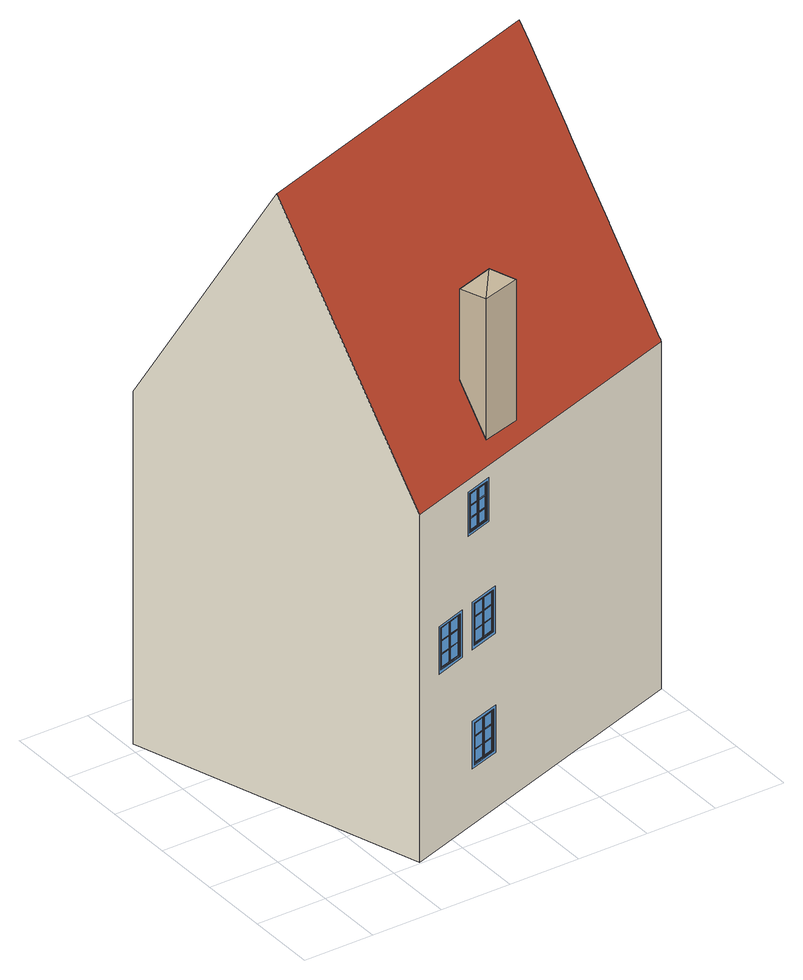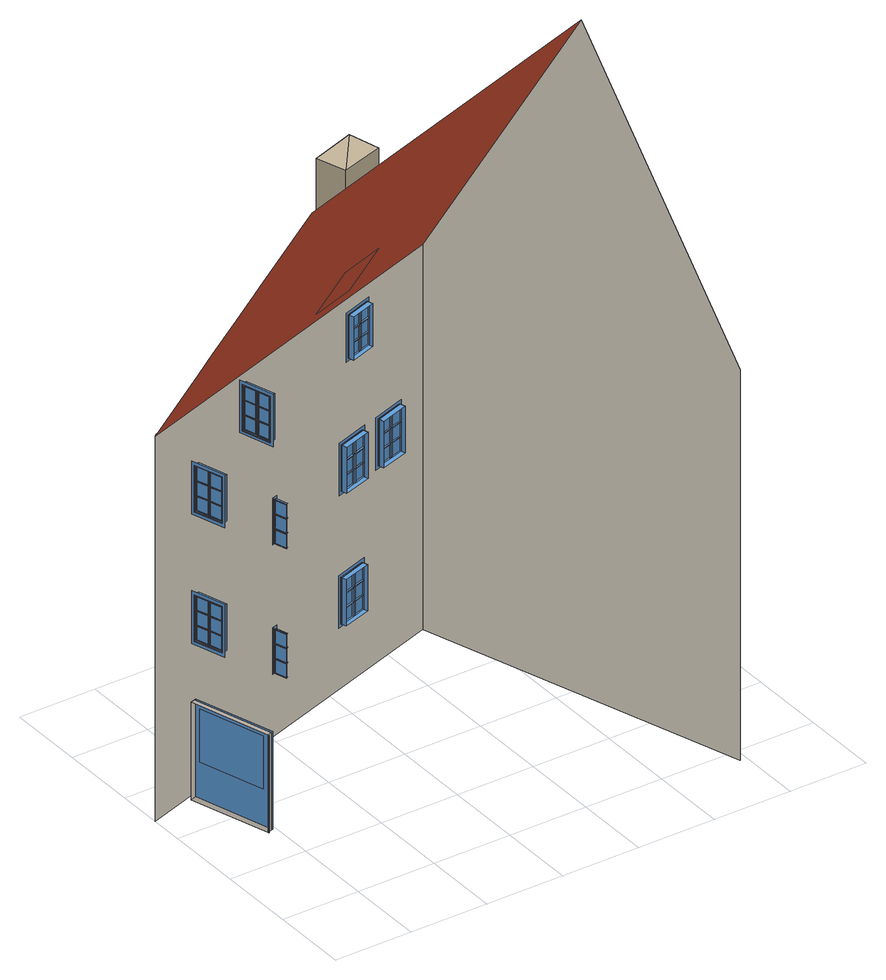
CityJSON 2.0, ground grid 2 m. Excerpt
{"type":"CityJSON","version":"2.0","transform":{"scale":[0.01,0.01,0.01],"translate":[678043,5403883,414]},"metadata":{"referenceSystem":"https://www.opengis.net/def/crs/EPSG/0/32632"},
"CityObjects":{
"building1":{"type":"Building","attributes":{"name":"building","dataAvailable":"Sufficient","opendrive_identifier_modelDate":"13-06-17","opendrive_identifier_modelName":"892_SAVe_Ingolstadt","opendrive_identifier_modelVendor":"3D Mapping Solutions","opendrive_identifier_roadObjectName":"building","opendrive_identifier_sourceFileName":"2019-11-29_SAVe_Ingolstadt_Prio5","opendrive_roadObject_dynamic":"false","opendrive_roadObject_orientation":"none","opendrive_roadObject_type":"BUILDING","opendrive_road_length":"211.9635830812","opendrive_road_rule":"RIGHTHANDTRAFFIC","measuredHeight":17.3},"children":["building1-1"],"geometry":[{"type":"MultiSurface","lod":"3","boundaries":[[[0,1,2,3,4]],[[5,6,7,8]],[[6,5,9,10]],[[11,12,13,14]],[[15,16,17,18]],[[19,20,21,22]],[[16,15,23,24]],[[12,11,25,26]],[[20,19,27,28]],[[29,30,31,32],[26,25,33,34],[23,35,36,24],[27,37,38,28]],[[20,39,40,21]],[[12,41,42,13]],[[16,43,44,17]],[[41,45,11,12]],[[20,39,46,19]],[[16,43,47,15]],[[11,45,33,25]],[[15,47,35,23]],[[19,46,37,27]],[[46,19,22,48]],[[45,11,14,49]],[[47,15,18,50]],[[43,16,24,36]],[[39,20,28,38]],[[41,12,26,34]],[[51,52,53,54],[55,56,10,9]],[[6,57,58,7]],[[6,57,59,5],[29,32,31,30],[60,61,62,63]],[[5,59,55,9]],[[43,47,50,44]],[[41,45,49,42]],[[39,46,48,40]],[[46,39,38,37]],[[47,43,36,35]],[[45,41,34,33]],[[64,65,66,67]],[[68,69,70,71]],[[72,73,74,75]],[[73,72,76,77]],[[65,64,78,79]],[[69,68,80,81]],[[59,5,8,82]],[[57,6,10,56]],[[60,63,62,61],[81,80,83,84],[76,85,86,77],[78,87,88,79]],[[73,89,90,74]],[[65,91,92,66]],[[69,93,94,70]],[[93,95,68,69]],[[65,91,96,64]],[[73,89,97,72]],[[68,95,83,80]],[[64,96,87,78]],[[72,97,85,76]],[[95,68,71,98]],[[96,64,67,99]],[[97,72,75,100]],[[89,73,77,86]],[[93,69,81,84]],[[91,65,79,88]],[[89,97,100,90]],[[91,96,99,92]],[[93,95,98,94]],[[97,89,86,85]],[[96,91,88,87]],[[95,93,84,83]],[[57,59,82,58]],[[59,57,56,55]],[[101,102,103,104]],[[102,101,105,106]],[[107,108,109,110]],[[111,112,113,114]],[[115,116,117,118]],[[112,111,119,120]],[[108,107,121,122]],[[116,115,123,124]],[[125,126,127,128],[122,121,129,130],[119,131,132,120],[123,133,134,124]],[[116,135,136,117]],[[108,137,138,109]],[[112,139,140,113]],[[137,141,107,108]],[[116,135,142,115]],[[112,139,143,111]],[[107,141,129,121]],[[111,143,131,119]],[[115,142,133,123]],[[144,145,146,147]],[[145,144,148,149]],[[150,151,152,153]],[[151,150,154,155]],[[142,115,118,156]],[[141,107,110,157]],[[143,111,114,158]],[[139,112,120,132]],[[135,116,124,134]],[[137,108,122,130]],[[159,160,161,162]],[[163,164,165,166]],[[167,168,169,170]],[[164,163,171,172]],[[160,159,173,174]],[[168,167,175,176]],[[177,178,179,180]],[[181,182,183,184]],[[185,186,187,188]],[[182,181,189,190]],[[178,177,191,192]],[[186,185,193,194]],[[195,196,197,198],[199,200,106,105]],[[102,201,202,103]],[[102,201,203,101],[125,128,127,126],[204,205,206,207]],[[101,203,199,105]],[[139,143,158,140]],[[137,141,157,138]],[[135,142,156,136]],[[142,135,134,133]],[[143,139,132,131]],[[141,137,130,129]],[[208,209,210,211],[174,173,212,213],[171,214,215,172],[175,216,217,176]],[[168,218,219,169]],[[160,220,221,161]],[[164,222,223,165]],[[220,224,159,160]],[[168,218,225,167]],[[164,222,226,163]],[[159,224,212,173]],[[163,226,214,171]],[[167,225,216,175]],[[227,228,229,230],[192,191,231,232],[189,233,234,190],[193,235,236,194]],[[186,237,238,187]],[[178,239,240,179]],[[182,241,242,183]],[[239,243,177,178]],[[186,237,244,185]],[[182,241,245,181]],[[177,243,231,191]],[[181,245,233,189]],[[185,244,235,193]],[[246,247,248,249]],[[250,251,252,253]],[[254,255,256,257]],[[255,254,258,259]],[[247,246,260,261]],[[251,250,262,263]],[[225,167,170,264]],[[224,159,162,265]],[[226,163,166,266]],[[222,164,172,215]],[[218,168,176,217]],[[220,160,174,213]],[[244,185,188,267]],[[243,177,180,268]],[[245,181,184,269]],[[203,101,104,270]],[[241,182,190,234]],[[237,186,194,236]],[[239,178,192,232]],[[201,102,106,200]],[[271,272,273,274],[275,276,149,148]],[[277,278,279,280],[281,282,155,154]],[[145,283,284,146]],[[145,283,285,144],[208,211,210,209],[286,287,288,289]],[[204,207,206,205],[263,262,290,291],[258,292,293,259],[260,294,295,261]],[[144,285,275,148]],[[255,296,297,256]],[[247,298,299,248]],[[251,300,301,252]],[[300,302,250,251]],[[247,298,303,246]],[[255,296,304,254]],[[250,302,290,262]],[[246,303,294,260]],[[254,304,292,258]],[[151,305,306,152]],[[151,305,307,150],[227,230,229,228],[308,309,310,311]],[[150,307,281,154]],[[222,226,266,223]],[[220,224,265,221]],[[218,225,264,219]],[[225,218,217,216]],[[226,222,215,214]],[[224,220,213,212]],[[241,245,269,242]],[[239,243,268,240]],[[237,244,267,238]],[[302,250,253,312]],[[303,246,249,313]],[[304,254,257,314]],[[244,237,236,235]],[[245,241,234,233]],[[243,239,232,231]],[[296,255,259,293]],[[300,251,263,291]],[[298,247,261,295]],[[315,316,317,318]],[[319,320,321,322]],[[323,324,325,326]],[[324,323,327,328]],[[316,315,329,330]],[[320,319,331,332]],[[333,334,335,336]],[[337,338,339,340]],[[341,342,343,344]],[[342,341,345,346]],[[334,333,347,348]],[[338,337,349,350]],[[285,144,147,351]],[[283,145,149,276]],[[307,150,153,352]],[[305,151,155,282]],[[296,304,314,297]],[[298,303,313,299]],[[300,302,312,301]],[[304,296,293,292]],[[303,298,295,294]],[[302,300,291,290]],[[201,203,270,202]],[[203,201,200,199]],[[286,289,288,287],[332,331,353,354],[327,355,356,328],[329,357,358,330]],[[324,359,360,325]],[[316,361,362,317]],[[320,363,364,321]],[[363,365,319,320]],[[316,361,366,315]],[[324,359,367,323]],[[319,365,353,331]],[[315,366,357,329]],[[323,367,355,327]],[[308,311,310,309],[350,349,368,369],[345,370,371,346],[347,372,373,348]],[[342,374,375,343]],[[334,376,377,335]],[[338,378,379,339]],[[378,380,337,338]],[[334,376,381,333]],[[342,374,382,341]],[[337,380,368,349]],[[333,381,372,347]],[[341,382,370,345]],[[365,319,322,383]],[[366,315,318,384]],[[367,323,326,385]],[[359,324,328,356]],[[363,320,332,354]],[[361,316,330,358]],[[380,337,340,386]],[[381,333,336,387]],[[382,341,344,388]],[[374,342,346,371]],[[378,338,350,369]],[[376,334,348,373]],[[359,367,385,360]],[[361,366,384,362]],[[363,365,383,364]],[[367,359,356,355]],[[366,361,358,357]],[[365,363,354,353]],[[374,382,388,375]],[[376,381,387,377]],[[378,380,386,379]],[[382,374,371,370]],[[381,376,373,372]],[[380,378,369,368]],[[283,285,351,284]],[[285,283,276,275]],[[305,307,352,306]],[[307,305,282,281]],[[389,390,391,392]],[[393,4,3,394],[280,279,278,277],[54,53,52,51],[196,195,198,197],[273,272,271,274]],[[395,396,397,398,399,400,401,402,403,0,4,393,404],[391,390,389,392]],[[405,406,407,408],[409,410,411,412]],[[412,411,410,409]],[[413,414,415,416]],[[417,418,419,420]],[[421,422,423,424]],[[414,425,426,415]],[[427,413,416,428]],[[425,427,428,426]],[[429,430,431,432]],[[433,434,435,436]],[[430,437,438,431]],[[434,439,440,435]],[[441,429,432,442]],[[443,433,436,444]],[[437,441,442,438]],[[439,443,444,440]],[[445,405,408,446]],[[447,406,405,445]],[[446,408,407,448]],[[449,450,451,452]],[[453,454,455,456]],[[457,458,459,460]],[[461,462,463,464]],[[465,466,467,468]],[[469,470,471,472]],[[473,474,475,476]],[[477,478,479,480]],[[481,482,483,484]],[[485,486,487,488]],[[489,490,491,492]],[[493,494,495,496]],[[454,477,480,455]],[[458,481,484,459]],[[450,473,476,451]],[[466,489,492,467]],[[470,493,496,471]],[[462,485,488,463]],[[497,498,499,500]],[[501,502,503,504]],[[505,506,507,508]],[[506,509,510,507]],[[502,511,512,503]],[[498,513,514,499]],[[515,497,500,516]],[[517,501,504,518]],[[519,505,508,520]],[[511,517,518,512]],[[509,519,520,510]],[[513,515,516,514]],[[448,407,406,447]],[[521,522,523,524]],[[525,526,527,528]],[[529,530,531,532]],[[530,533,534,531]],[[526,535,536,527]],[[522,537,538,523]],[[539,529,532,540]],[[541,525,528,542]],[[543,521,524,544]],[[535,541,542,536]],[[537,543,544,538]],[[533,539,540,534]],[[545,546,547,548]],[[549,550,551,552]],[[553,554,555,556]],[[557,558,559,560]],[[561,562,563,564]],[[565,566,567,568]],[[554,569,570,555]],[[550,571,572,551]],[[546,573,574,547]],[[566,575,576,567]],[[562,577,578,563]],[[558,579,580,559]],[[581,545,548,582]],[[583,549,552,584]],[[585,553,556,586]],[[587,557,560,588]],[[589,561,564,590]],[[591,565,568,592]],[[593,594,595,596]],[[597,598,599,600]],[[601,602,603,604]],[[605,606,607,608]],[[609,610,611,612]],[[613,614,615,616]],[[571,583,584,572]],[[569,585,586,570]],[[573,581,582,574]],[[577,589,590,578]],[[575,591,592,576]],[[579,587,588,580]],[[602,617,618,603]],[[598,619,620,599]],[[594,621,622,595]],[[614,623,624,615]],[[610,625,626,611]],[[606,627,628,607]],[[629,601,604,630]],[[631,597,600,632]],[[633,593,596,634]],[[635,613,616,636]],[[637,609,612,638]],[[639,605,608,640]],[[619,631,632,620]],[[621,633,634,622]],[[617,629,630,618]],[[625,637,638,626]],[[627,639,640,628]],[[623,635,636,624]],[[478,453,454,477]],[[473,474,449,450]],[[481,482,457,458]],[[490,465,466,489]],[[485,486,461,462]],[[493,494,469,470]],[[517,501,502,511]],[[515,497,498,513]],[[505,506,509,519]],[[525,526,535,541]],[[539,529,530,533]],[[543,521,522,537]],[[553,554,569,585]],[[583,549,550,571]],[[581,545,546,573]],[[565,566,575,591]],[[589,561,562,577]],[[587,557,558,579]],[[629,601,602,617]],[[633,593,594,621]],[[635,613,614,623]],[[639,605,606,627]],[[597,598,619,631]],[[609,610,625,637]],[[482,481,641,642]],[[474,473,643,644]],[[454,453,645,646]],[[458,457,647,648]],[[450,449,649,650]],[[466,465,651,652]],[[470,469,653,654]],[[462,461,655,656]],[[481,458,648,641]],[[477,454,646,657]],[[473,450,650,643]],[[493,470,654,658]],[[489,466,652,659]],[[485,462,656,660]],[[498,497,661,662]],[[502,501,663,664]],[[506,505,665,666]],[[497,515,667,661]],[[505,519,668,665]],[[501,517,669,663]],[[509,506,666,670]],[[511,502,664,671]],[[513,498,662,672]],[[530,529,673,674]],[[522,521,675,676]],[[526,525,677,678]],[[515,513,672,667]],[[517,511,671,669]],[[519,509,670,668]],[[521,543,679,675]],[[529,539,680,673]],[[525,541,681,677]],[[535,526,678,682]],[[537,522,676,683]],[[533,530,674,684]],[[543,537,683,679]],[[541,535,682,681]],[[539,533,684,680]],[[546,545,685,686]],[[550,549,687,688]],[[554,553,689,690]],[[558,557,691,692]],[[562,561,693,694]],[[566,565,695,696]],[[545,581,697,685]],[[553,585,698,689]],[[549,583,699,687]],[[557,587,700,691]],[[565,591,701,695]],[[561,589,702,693]],[[569,554,690,703]],[[571,550,688,704]],[[573,546,686,705]],[[575,566,696,706]],[[577,562,694,707]],[[579,558,692,708]],[[602,601,709,710]],[[594,593,711,712]],[[598,597,713,714]],[[614,613,715,716]],[[606,605,717,718]],[[610,609,719,720]],[[581,573,705,697]],[[583,571,704,699]],[[585,569,703,698]],[[587,579,708,700]],[[589,577,707,702]],[[591,575,706,701]],[[593,633,721,711]],[[601,629,722,709]],[[597,631,723,713]],[[605,639,724,717]],[[613,635,725,715]],[[609,637,726,719]],[[619,598,714,727]],[[621,594,712,728]],[[617,602,710,729]],[[625,610,720,730]],[[627,606,718,731]],[[623,614,716,732]],[[633,621,728,721]],[[631,619,727,723]],[[629,617,729,722]],[[639,627,731,724]],[[637,625,730,726]],[[635,623,732,725]],[[733,734,735,736],[657,646,645,737],[648,647,642,641],[650,649,644,643]],[[738,739,740,741],[659,652,651,742],[654,653,743,658],[656,655,744,660]],[[745,746,747,748],[668,670,666,665],[672,662,661,667],[671,664,663,669]],[[427,413,414,425],[749,750,751,752],[745,748,747,746]],[[749,752,751,750],[681,682,678,677],[683,676,675,679],[684,674,673,680]],[[753,754,755,756],[698,703,690,689],[705,686,685,697],[704,688,687,699]],[[757,758,759,760],[701,706,696,695],[708,692,691,700],[707,694,693,702]],[[441,429,430,437],[761,762,763,764],[753,756,755,754]],[[443,433,434,439],[765,766,767,768],[757,760,759,758]],[[761,764,763,762],[723,727,714,713],[728,712,711,721],[729,710,709,722]],[[765,768,767,766],[726,730,720,719],[731,718,717,724],[732,716,715,725]],[[414,413,769,770]],[[418,417,771,772]],[[422,421,773,774]],[[413,427,775,769]],[[425,414,770,776]],[[427,425,776,775]],[[430,429,777,778]],[[434,433,779,780]],[[429,441,781,777]],[[433,443,782,779]],[[437,430,778,783]],[[439,434,780,784]],[[441,437,783,781]],[[443,439,784,782]],[[785,786,445,446]],[[787,788,789,790],[770,769,775,776]],[[791,792,793,794],[778,777,781,783]],[[795,796,797,798],[780,779,782,784]]],"semantics":{"surfaces":[{"type":"WallSurface"},{"type":"Window"},{"type":"RoofSurface"},{"type":"OuterCeilingSurface"},{"type":"OuterFloorSurface"}],"values":[0,1,1,1,1,1,1,1,1,1,1,1,1,1,1,1,1,1,1,1,1,1,1,1,1,1,1,1,1,1,1,1,1,1,1,1,1,1,1,1,1,1,1,1,1,1,1,1,1,1,1,1,1,1,1,1,1,1,1,1,1,1,1,1,1,1,1,1,1,1,1,1,1,1,1,1,1,1,1,1,1,1,1,1,1,1,1,1,1,1,1,1,1,1,1,1,1,1,1,1,1,1,1,1,1,1,1,1,1,1,1,1,1,1,1,1,1,1,1,1,1,1,1,1,1,1,1,1,1,1,1,1,1,1,1,1,1,1,1,1,1,1,1,1,1,1,1,1,1,1,1,1,1,1,1,1,1,1,1,1,1,1,1,1,1,1,1,1,1,1,1,1,1,1,1,1,1,1,1,1,1,1,1,1,1,1,1,1,1,1,1,1,1,1,1,1,1,1,1,1,1,1,1,1,1,1,1,1,1,1,1,1,1,1,1,1,1,1,1,1,1,1,1,1,1,1,1,1,1,1,1,1,1,1,1,1,1,1,1,1,1,1,1,1,1,1,1,1,1,1,1,1,1,1,1,1,1,1,1,1,1,1,1,1,1,2,0,2,1,1,1,1,1,1,1,1,1,1,1,1,1,1,1,1,0,3,4,1,1,1,1,1,1,1,1,1,1,1,1,1,1,1,1,1,1,1,1,1,1,1,1,1,1,1,1,1,1,0,1,1,1,1,1,1,1,1,1,1,1,1,1,1,1,1,1,1,1,1,1,1,1,1,1,1,1,1,1,1,1,1,1,1,1,1,1,1,1,1,1,1,1,1,1,1,1,1,1,1,1,1,1,1,1,1,1,1,1,1,1,1,1,1,1,1,1,1,1,1,1,1,1,1,1,1,1,1,1,1,1,1,1,1,1,1,1,1,1,1,1,1,1,1,1,1,1,1,1,1,1,1,1,1,1,1,1,1,1,1,1,1,1,1,1,1,1,1,1,1,1,1,1,1,1,1,1,1,1,1,1,1,1,1,1,1,1,1,1,1,1,1,1,1,1,1,1,1,1,1,1,1,1,1,1,1,1,1,1,1,1,1,1,1,1,1,1,1,1,1,1,1,1,1,1,1,1,1,1,1,1,1,1,1,1,1,1,1,1,1,1,1,1,1,1,0,1,1,1]}}]},
"building1-1":{"type":"BuildingInstallation","attributes":{"@cityeditor:layer":"Unclassified.LoD3"},"parents":["building1"],"geometry":[{"type":"MultiSurface","lod":"3","boundaries":[[[799,800,391,392]],[[801,390,391,800]],[[390,801,802,389]],[[799,392,389,802]],[[799,802,801]],[[801,800,799]]]}]}
},
"vertices":[
[148,419,1807],[17,833,1078],[17,833,77],[279,5,77],[279,5,1063],[359,34,699],[359,34,579],[355,47,579],[355,47,699],[360,33,699],[360,33,579],[362,38,695],[362,38,659],[361,41,659],[361,41,695],[362,38,657],[362,38,621],[361,41,621],[361,41,657],[362,38,619],[362,38,583],[361,41,583],[361,41,619],[363,36,657],[363,36,621],[363,36,695],[363,36,659],[363,36,619],[363,36,583],[395,46,582],[395,46,696],[361,35,696],[361,35,582],[393,46,695],[393,46,659],[393,46,657],[393,46,621],[393,46,619],[393,46,583],[393,48,583],[392,51,583],[393,48,659],[392,51,659],[393,48,621],[392,51,621],[393,48,695],[393,48,619],[393,48,657],[392,51,619],[392,51,695],[392,51,657],[441,60,571],[441,60,706],[353,30,706],[353,30,571],[433,57,699],[433,57,579],[432,59,579],[428,72,579],[432,59,699],[430,58,582],[397,47,582],[397,47,696],[430,58,696],[398,49,619],[398,49,583],[397,53,583],[397,53,619],[398,49,695],[398,49,659],[397,53,659],[397,53,695],[398,49,657],[398,49,621],[397,53,621],[397,53,657],[398,47,657],[398,47,621],[398,47,619],[398,47,583],[398,47,695],[398,47,659],[428,72,699],[429,58,695],[429,58,659],[429,58,657],[429,58,621],[429,58,619],[429,58,583],[428,59,621],[427,63,621],[428,59,583],[427,63,583],[428,59,659],[427,63,659],[428,59,695],[428,59,619],[428,59,657],[427,63,695],[427,63,619],[427,63,657],[470,71,1021],[470,71,910],[466,84,910],[466,84,1021],[470,70,1021],[470,70,910],[472,74,1017],[472,74,984],[471,78,984],[471,78,1017],[472,74,982],[472,74,949],[471,78,949],[471,78,982],[472,74,947],[472,74,914],[471,78,914],[471,78,947],[473,72,982],[473,72,949],[473,72,1017],[473,72,984],[473,72,947],[473,72,914],[502,82,912],[502,82,1019],[472,72,1019],[472,72,912],[500,82,1017],[500,82,984],[500,82,982],[500,82,949],[500,82,947],[500,82,914],[500,83,914],[498,87,914],[500,83,984],[498,87,984],[500,83,949],[498,87,949],[500,83,1017],[500,83,947],[500,83,982],[486,77,700],[486,77,581],[482,90,581],[482,90,700],[487,75,700],[487,75,581],[487,77,361],[487,77,242],[483,90,242],[483,90,361],[488,75,361],[488,75,242],[498,87,947],[498,87,1017],[498,87,982],[489,80,696],[489,80,660],[488,84,660],[488,84,696],[489,80,658],[489,80,622],[488,84,622],[488,84,658],[489,80,621],[489,80,585],[488,84,585],[488,84,621],[490,78,658],[490,78,622],[490,78,696],[490,78,660],[490,78,621],[490,78,585],[490,80,357],[490,80,321],[489,84,321],[489,84,357],[490,80,319],[490,80,283],[489,84,283],[489,84,319],[490,80,282],[490,80,246],[489,84,246],[489,84,282],[491,78,319],[491,78,283],[491,78,357],[491,78,321],[491,78,282],[491,78,246],[543,94,903],[543,94,1028],[464,67,1028],[464,67,903],[536,92,1021],[536,92,910],[535,93,910],[531,106,910],[535,93,1021],[533,93,912],[504,83,912],[504,83,1019],[533,93,1019],[522,89,583],[522,89,698],[488,78,698],[488,78,583],[520,88,696],[520,88,660],[520,88,658],[520,88,622],[520,88,621],[520,88,585],[520,90,585],[518,94,585],[520,90,660],[518,94,660],[520,90,622],[518,94,622],[520,90,696],[520,90,621],[520,90,658],[523,89,244],[523,89,358],[489,78,358],[489,78,244],[521,89,357],[521,89,321],[521,89,319],[521,89,283],[521,89,282],[521,89,246],[521,90,246],[519,94,246],[521,90,321],[519,94,321],[521,90,283],[519,94,283],[521,90,357],[521,90,282],[521,90,319],[504,85,947],[504,85,914],[503,89,914],[503,89,947],[504,85,1017],[504,85,984],[503,89,984],[503,89,1017],[504,85,982],[504,85,949],[503,89,949],[503,89,982],[505,83,982],[505,83,949],[505,83,947],[505,83,914],[505,83,1017],[505,83,984],[518,94,621],[518,94,696],[518,94,658],[519,94,282],[519,94,357],[519,94,319],[531,106,1021],[567,102,573],[567,102,708],[479,73,708],[479,73,573],[560,100,700],[560,100,581],[568,102,234],[568,102,369],[480,73,369],[480,73,234],[561,100,361],[561,100,242],[559,101,581],[555,114,581],[559,101,700],[557,101,583],[524,89,583],[524,89,698],[557,101,698],[532,92,1017],[532,92,984],[532,92,982],[532,92,949],[532,92,947],[532,92,914],[531,94,949],[530,98,949],[531,94,914],[530,98,914],[531,94,984],[530,98,984],[531,94,1017],[531,94,947],[531,94,982],[560,102,242],[556,114,242],[560,102,361],[558,101,244],[525,90,244],[525,90,358],[558,101,358],[530,98,1017],[530,98,947],[530,98,982],[525,92,621],[525,92,585],[524,96,585],[524,96,621],[525,92,696],[525,92,660],[524,96,660],[524,96,696],[525,92,658],[525,92,622],[524,96,622],[524,96,658],[525,90,658],[525,90,622],[525,90,621],[525,90,585],[525,90,696],[525,90,660],[526,92,282],[526,92,246],[524,96,246],[524,96,282],[526,92,357],[526,92,321],[524,96,321],[524,96,357],[526,92,319],[526,92,283],[524,96,283],[524,96,319],[526,90,319],[526,90,283],[526,90,282],[526,90,246],[526,90,357],[526,90,321],[555,114,700],[556,114,361],[556,100,696],[556,100,660],[556,100,658],[556,100,622],[556,100,621],[556,100,585],[555,102,622],[554,106,622],[555,102,585],[554,106,585],[555,102,660],[554,106,660],[555,102,696],[555,102,621],[555,102,658],[557,100,357],[557,100,321],[557,100,319],[557,100,283],[557,100,282],[557,100,246],[556,102,283],[555,106,283],[556,102,246],[555,106,246],[556,102,321],[555,106,321],[556,102,357],[556,102,282],[556,102,319],[554,106,696],[554,106,621],[554,106,658],[555,106,357],[555,106,282],[555,106,319],[671,164,1108],[646,241,1247],[535,206,1250],[559,129,1111],[1199,313,1063],[1199,313,77],[1198,318,1071],[1164,428,1269],[1153,466,1337],[1153,466,1338],[1136,521,1436],[1119,577,1535],[1115,591,1561],[1081,702,1759],[1073,729,1807],[1198,317,1071],[1093,607,421],[1154,403,421],[1154,403,171],[1093,607,171],[1100,582,399],[1100,582,264],[1151,413,264],[1151,413,399],[1105,617,1172],[1105,617,1291],[1092,613,1291],[1092,613,1172],[1103,623,700],[1103,623,581],[1090,619,581],[1090,619,700],[1103,623,1032],[1103,623,913],[1090,619,913],[1090,619,1032],[1127,543,1291],[1115,539,1291],[1127,543,1172],[1115,539,1172],[1143,491,581],[1143,491,700],[1131,487,700],[1131,487,581],[1143,491,913],[1143,491,1032],[1131,487,1032],[1131,487,913],[1166,417,700],[1153,413,700],[1166,417,1032],[1153,413,1032],[1166,417,581],[1153,413,581],[1166,417,913],[1153,413,913],[1108,612,421],[1108,612,171],[1170,408,421],[1170,408,171],[1091,657,621],[1100,626,621],[1096,625,621],[1087,656,621],[1091,657,696],[1100,626,696],[1096,625,696],[1087,656,696],[1091,657,659],[1100,626,659],[1096,625,659],[1087,656,659],[1091,657,953],[1100,626,953],[1096,625,953],[1087,656,953],[1091,657,1029],[1100,626,1029],[1096,625,1029],[1087,656,1029],[1091,657,991],[1100,626,991],[1096,625,991],[1087,656,991],[1100,626,585],[1091,657,585],[1087,656,585],[1096,625,585],[1100,626,661],[1091,657,661],[1087,656,661],[1096,625,661],[1100,626,623],[1091,657,623],[1087,656,623],[1096,625,623],[1100,626,917],[1091,657,917],[1087,656,917],[1096,625,917],[1100,626,993],[1091,657,993],[1087,656,993],[1096,625,993],[1100,626,955],[1091,657,955],[1087,656,955],[1096,625,955],[1104,613,1214],[1104,613,1250],[1101,612,1250],[1101,612,1214],[1104,613,1176],[1104,613,1212],[1101,612,1212],[1101,612,1176],[1104,613,1251],[1104,613,1287],[1101,612,1287],[1101,612,1251],[1113,582,1287],[1110,581,1287],[1113,582,1212],[1110,581,1212],[1113,582,1250],[1110,581,1250],[1113,582,1214],[1110,581,1214],[1113,582,1176],[1110,581,1176],[1113,582,1251],[1110,581,1251],[1115,577,1214],[1115,577,1250],[1111,576,1250],[1111,576,1214],[1115,577,1251],[1115,577,1287],[1111,576,1287],[1111,576,1251],[1115,577,1176],[1115,577,1212],[1111,576,1212],[1111,576,1176],[1124,546,1212],[1121,545,1212],[1124,546,1287],[1121,545,1287],[1124,546,1250],[1121,545,1250],[1124,546,1176],[1121,545,1176],[1124,546,1251],[1121,545,1251],[1124,546,1214],[1121,545,1214],[1143,486,623],[1143,486,659],[1139,485,659],[1139,485,623],[1143,486,585],[1143,486,621],[1139,485,621],[1139,485,585],[1143,486,661],[1143,486,696],[1139,485,696],[1139,485,661],[1143,486,955],[1143,486,991],[1139,485,991],[1139,485,955],[1143,486,917],[1143,486,953],[1139,485,953],[1139,485,917],[1143,486,993],[1143,486,1029],[1139,485,1029],[1139,485,993],[1152,455,696],[1148,454,696],[1152,455,621],[1148,454,621],[1152,455,659],[1148,454,659],[1152,455,1029],[1148,454,1029],[1152,455,953],[1148,454,953],[1152,455,991],[1148,454,991],[1152,455,623],[1148,454,623],[1152,455,585],[1148,454,585],[1152,455,661],[1148,454,661],[1152,455,955],[1148,454,955],[1152,455,917],[1148,454,917],[1152,455,993],[1148,454,993],[1153,450,623],[1153,450,659],[1150,449,659],[1150,449,623],[1153,450,661],[1153,450,696],[1150,449,696],[1150,449,661],[1153,450,585],[1153,450,621],[1150,449,621],[1150,449,585],[1153,450,955],[1153,450,991],[1150,449,991],[1150,449,955],[1153,450,993],[1153,450,1029],[1150,449,1029],[1150,449,993],[1153,450,917],[1153,450,953],[1150,449,953],[1150,449,917],[1163,420,621],[1159,418,621],[1163,420,696],[1159,418,696],[1163,420,659],[1159,418,659],[1163,420,953],[1159,418,953],[1163,420,1029],[1159,418,1029],[1163,420,991],[1159,418,991],[1163,420,585],[1159,418,585],[1163,420,661],[1159,418,661],[1163,420,623],[1159,418,623],[1163,420,917],[1159,418,917],[1163,420,993],[1159,418,993],[1163,420,955],[1159,418,955],[1102,627,623],[1093,658,623],[1102,627,585],[1093,658,585],[1093,658,696],[1102,627,696],[1093,658,659],[1102,627,659],[1093,658,621],[1102,627,621],[1093,658,1029],[1102,627,1029],[1093,658,991],[1102,627,991],[1093,658,953],[1102,627,953],[1102,627,661],[1102,627,955],[1102,627,993],[1102,627,917],[1106,613,1214],[1106,613,1250],[1106,613,1176],[1106,613,1212],[1106,613,1251],[1106,613,1287],[1115,583,1214],[1115,583,1251],[1115,583,1176],[1115,583,1287],[1115,583,1212],[1115,583,1250],[1117,577,1176],[1117,577,1212],[1117,577,1214],[1117,577,1250],[1117,577,1251],[1117,577,1287],[1126,547,1214],[1126,547,1176],[1126,547,1251],[1126,547,1287],[1126,547,1250],[1126,547,1212],[1144,487,623],[1144,487,659],[1144,487,585],[1144,487,621],[1144,487,661],[1144,487,696],[1144,487,955],[1144,487,991],[1144,487,917],[1144,487,953],[1144,487,993],[1144,487,1029],[1154,456,623],[1154,456,661],[1154,456,585],[1154,456,955],[1154,456,993],[1154,456,917],[1154,456,696],[1154,456,621],[1154,456,659],[1154,456,1029],[1154,456,953],[1154,456,991],[1155,451,585],[1155,451,621],[1155,451,623],[1155,451,659],[1155,451,661],[1155,451,696],[1155,451,917],[1155,451,953],[1155,451,955],[1155,451,991],[1155,451,993],[1155,451,1029],[1165,420,623],[1165,420,585],[1165,420,661],[1165,420,955],[1165,420,917],[1165,420,993],[1165,420,696],[1165,420,659],[1165,420,621],[1165,420,1029],[1165,420,991],[1165,420,953],[1092,659,584],[1092,659,698],[1102,625,698],[1102,625,584],[1093,658,661],[1092,659,916],[1092,659,1030],[1102,625,1030],[1102,625,916],[1093,658,993],[1093,658,955],[1093,658,917],[1106,615,1175],[1106,615,1289],[1116,581,1289],[1116,581,1175],[1116,579,1175],[1127,545,1175],[1127,545,1289],[1116,579,1289],[1144,488,584],[1144,488,698],[1154,455,698],[1154,455,584],[1144,488,916],[1144,488,1030],[1154,455,1030],[1154,455,916],[1155,452,584],[1165,419,584],[1165,419,698],[1155,452,698],[1155,452,916],[1165,419,916],[1165,419,1030],[1155,452,1030],[1107,618,1172],[1107,618,1291],[1105,624,700],[1105,624,581],[1105,624,1032],[1105,624,913],[1129,544,1172],[1129,544,1291],[1145,491,581],[1145,491,700],[1145,491,913],[1145,491,1032],[1168,417,581],[1168,417,913],[1168,417,700],[1168,417,1032],[1107,615,171],[1107,615,421],[1104,625,1164],[1104,625,1299],[1131,536,1299],[1131,536,1164],[1143,498,573],[1143,498,708],[1170,410,708],[1170,410,573],[1143,498,905],[1143,498,1040],[1170,410,1040],[1170,410,905],
[559,129,1511],[535,206,1508],[646,241,1508],[671,164,1508]
]}
